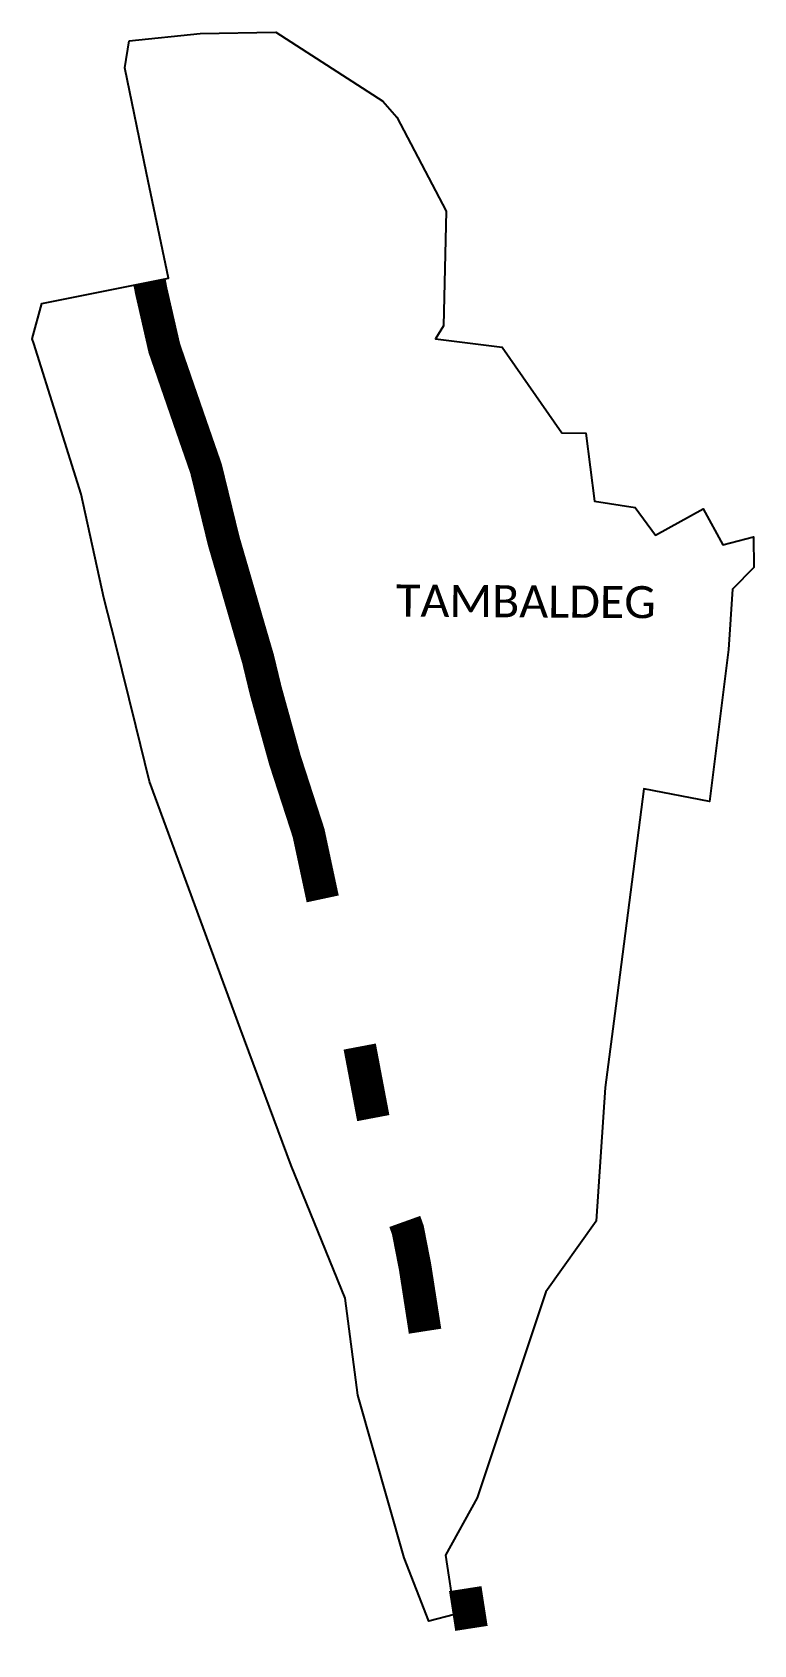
# Model space of a CAD drawing. Header units: metres. Extents: x 329589 to 330689, y 1799838 to 1802297.
import ezdxf

# ---------------------------------------------------------------- set-up
doc = ezdxf.new("R2010")
doc.units = ezdxf.units.M
doc.layers.add('NATURALLY PROTECTED', color=3, linetype='Continuous')
doc.layers.add('VILLAGE NAME', color=250, linetype='Continuous')

msp = doc.modelspace()

# ---------------------------------------------------------------- linework, layer by layer
at = {"color": 3}
msp.add_lwpolyline([(329737, 1802283.9), (329845.4, 1802295.2), (329960.8, 1802297), (330123.6, 1802192), (330144.8, 1802167.6), (330220, 1802024.3), (330216.1, 1801849.1), (330203.8, 1801829.6), (330305.7, 1801816.6), (330396.6, 1801685.9), (330433.1, 1801685.6), (330446.1, 1801581.7), (330508.1, 1801572.2), (330539.3, 1801530.2), (330612, 1801570.4), (330641.8, 1801515), (330688.6, 1801527.4), (330689, 1801480.8), (330656.9, 1801447.4), (330650.8, 1801355.7), (330621.4, 1801123.9), (330521.6, 1801143), (330478.7, 1800812), (330462.6, 1800687.7), (330449, 1800484), (330372.3, 1800376.1), (330267.4, 1800062.1), (330219.4, 1799974.4), (330233.1, 1799884), (330193.7, 1799873.6), (330156.3, 1799970.6), (330085.7, 1800218.7), (330066.1, 1800366.4), (329984, 1800568.9), (329906.3, 1800778.3), (329768.2, 1801154.1), (329747.1, 1801239.4), (329716, 1801364.7), (329698.6, 1801434.5), (329663.7, 1801592.4), (329591.5, 1801822.1), (329589.3, 1801829.3), (329603.8, 1801883.3), (329796.8, 1801921.7), (329763.6, 1802082.1), (329730.3, 1802242.5), (329737, 1802283.9)], dxfattribs=at)
at = {"layer": 'NATURALLY PROTECTED', "color": 116, "true_color": 0x136734, "const_width": 50, "flags": 128}
for points in [[(329768.1, 1801915.9), (329770.5, 1801903), (329790.6, 1801815.1), (329831.5, 1801696.7), (329854.2, 1801631.3), (329881.2, 1801520.8), (329896.4, 1801468.6), (329915.3, 1801403.4), (329926.6, 1801364.6), (329933.4, 1801341.4), (329945.1, 1801292.9), (329974.3, 1801187.4), (330010.5, 1801075.7), (330032, 1800975.3)], [(330088.4, 1800750.1), (330109.1, 1800641)], [(330157.1, 1800483.4), (330161.8, 1800470.3), (330172.8, 1800413.9), (330188, 1800316)], [(330249.3, 1799923.4), (330258.7, 1799862.8)]]:
    msp.add_lwpolyline(points, dxfattribs=at)

# ---------------------------------------------------------------- texts
at = {"layer": 'VILLAGE NAME', "insert": (330144.1, 1801454.8), "char_height": 48.859, "attachment_point": 1, "rotation": 359.6139}
msp.add_mtext_dynamic_manual_height_columns('{\\fCalibri|b0|i0|c0|p34;TAMBALDEG}', width=876.845, gutter_width=444.3, heights=[0], dxfattribs=at)

doc.saveas('drawing.dxf')
